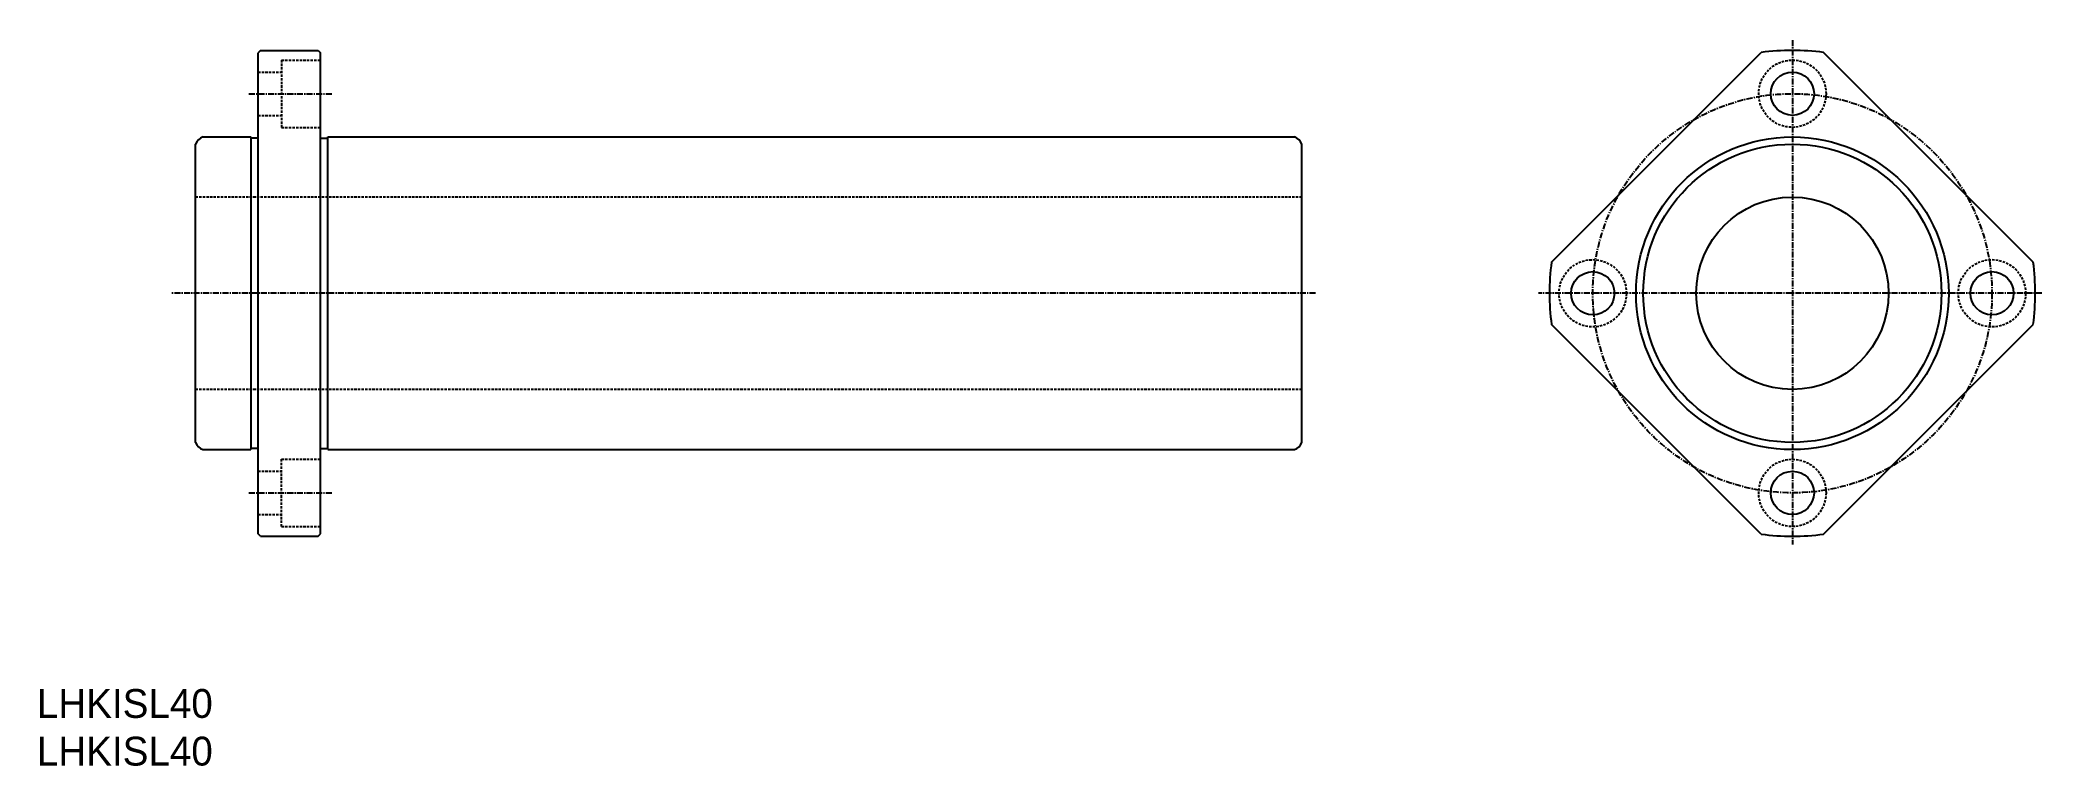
# Model space of a CAD drawing. Extents: x 11 to 427, y 10 to 161.
import ezdxf

# ---------------------------------------------------------------- set-up
doc = ezdxf.new("R2010")
doc.units = 0
doc.linetypes.add('CENTER', pattern=[2, 1.25, -0.25, 0.25, -0.25])
doc.linetypes.add('DASHED', pattern=[0.75, 0.5, -0.25])
doc.layers.get('0').update_dxf_attribs({"linetype": 'CONTINUOUS'})
doc.layers.add('CENTER', color=1, linetype='CENTER')

msp = doc.modelspace()

# ---------------------------------------------------------------- linework, layer by layer
at = {"color": 7, "linetype": 'CONTINUOUS'}
for p, q in [((56.49, 158.69), (55.99, 158.19)), ((55.99, 58.19), (55.99, 158.19)), ((56.49, 158.69), (68.49, 158.69)), ((68.49, 158.69), (68.99, 158.19)), ((68.99, 58.19), (68.99, 158.19)), ((324.9, 114.67), (368.5, 158.27)), ((425.06, 114.67), (381.47, 158.27)), ((42.99, 77.18), (42.99, 139.19)), ((44.49, 140.69), (54.49, 140.69)), ((54.49, 140.69), (54.49, 75.69)), ((55.99, 140.44), (54.49, 140.44)), ((68.99, 140.44), (70.49, 140.44)), ((70.49, 140.69), (271.5, 140.69)), ((70.49, 75.69), (70.49, 140.69)), ((272.99, 77.18), (272.99, 139.19)), ((368.5, 58.11), (324.9, 101.7)), ((381.47, 58.11), (425.06, 101.7)), ((44.49, 75.69), (54.49, 75.69)), ((55.99, 75.94), (54.49, 75.94)), ((68.99, 75.94), (70.49, 75.94)), ((70.49, 75.69), (271.5, 75.69)), ((56.49, 57.69), (55.99, 58.19)), ((56.49, 57.69), (68.49, 57.69)), ((68.49, 57.69), (68.99, 58.19))]:
    msp.add_line(p, q, dxfattribs=at)
at = {"color": 3, "linetype": 'DASHED'}
for p, q in [((55.99, 154.19), (60.89, 154.19)), ((60.89, 156.69), (60.89, 142.69)), ((60.89, 156.69), (68.99, 156.69)), ((55.99, 145.19), (60.89, 145.19)), ((60.89, 142.69), (68.99, 142.69)), ((272.99, 128.19), (42.99, 128.19)), ((272.99, 88.19), (42.99, 88.19)), ((55.99, 71.19), (60.89, 71.19)), ((60.89, 73.69), (68.99, 73.69)), ((60.89, 59.69), (60.89, 73.69)), ((55.99, 62.19), (60.89, 62.19)), ((60.89, 59.69), (68.99, 59.69))]:
    msp.add_line(p, q, dxfattribs=at)
for centre in [(374.98, 149.69), (333.48, 108.19), (416.48, 108.19), (374.98, 66.69)]:
    msp.add_circle(centre, 7, dxfattribs=at)
at = {"color": 7, "linetype": 'CONTINUOUS'}
for centre, radius in [((374.98, 149.69), 4.5), ((374.98, 108.19), 32.5), ((374.98, 108.19), 31), ((374.98, 108.19), 20), ((333.48, 108.19), 4.5), ((416.48, 108.19), 4.5), ((374.98, 66.69), 4.5)]:
    msp.add_circle(centre, radius, dxfattribs=at)
for centre, radius, start, end in [((374.98, 108.19), 50.5, 82.6198, 97.3802), ((45.34, 138.34), 2.5, 109.9484, 160.0516), ((270.64, 138.34), 2.5, 19.9484, 70.0516), ((374.98, 108.19), 50.5, 172.6198, 187.3802), ((374.98, 108.19), 50.5, 352.6198, 7.3802), ((45.34, 78.04), 2.5, 199.9484, 250.0516), ((270.64, 78.04), 2.5, 289.9484, 340.0516), ((374.98, 108.19), 50.5, 262.6198, 277.3802)]:
    msp.add_arc(centre, radius, start, end, dxfattribs=at)
at = {"layer": 'CENTER', "color": 1, "linetype": 'CENTER'}
for p, q in [((374.98, 160.85), (374.98, 55.95)), ((54.07, 149.69), (71.34, 149.69)), ((275.84, 108.19), (38.09, 108.19)), ((426.87, 108.19), (322.18, 108.19)), ((54.07, 66.69), (71.34, 66.69))]:
    msp.add_line(p, q, dxfattribs=at)
msp.add_circle((374.98, 108.19), 41.5, dxfattribs=at)

# ---------------------------------------------------------------- texts
at = {"color": 7, "linetype": 'CONTINUOUS'}
for p in [(10, 19.91), (10, 10)]:
    msp.add_text('LHKISL40', height=6, dxfattribs=at).set_placement(p)

doc.saveas('drawing.dxf')
